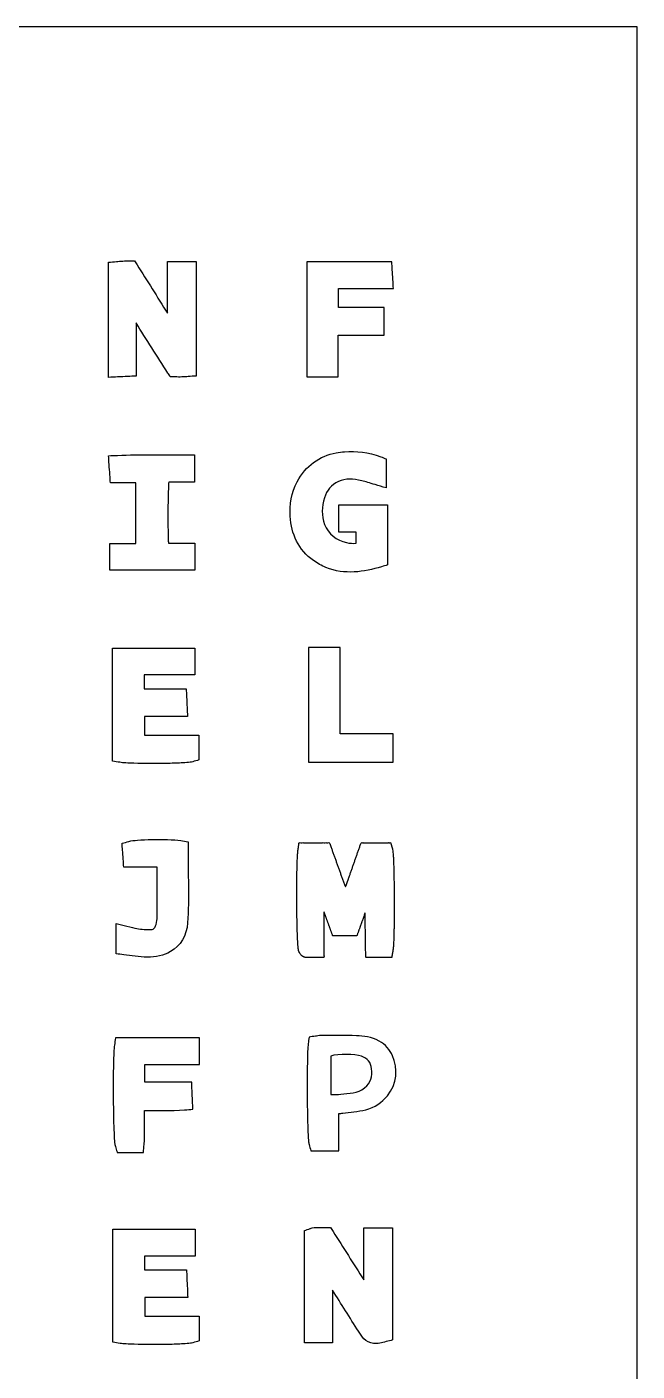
# Model space of a CAD drawing. Header units: centimetres. Extents: x 0 to 21.6, y 0 to 21.6.
# Drawn here: x 16.35 to 21.59, y 10.05 to 21.59 of the extents above; entities that cross this region are included whole.
import ezdxf

# ---------------------------------------------------------------- set-up
doc = ezdxf.new("R2010")
doc.units = ezdxf.units.CM
doc.header["$MEASUREMENT"] = 0

msp = doc.modelspace()

# ---------------------------------------------------------------- linework, layer by layer
msp.add_lwpolyline([(0, 0), (21.59, 0), (21.59, 21.59), (0, 21.59)], close=True)
for points, knots in [([(17.68320328236022, 18.58578906439782), (17.66318493786271, 18.5851396951466), (17.64542789799962, 18.58562662726951), (17.62436819273078, 18.58562662726951), (17.61088090355896, 18.58562662726951), (17.59739361438717, 18.58562662726951), (17.58390632521537, 18.58562662726951), (17.57668457993483, 18.59701756069509), (17.56946283465424, 18.60840849412067), (17.56224108937366, 18.61979942754627), (17.47127197629555, 18.76328594923851), (17.38038337056434, 18.90666164826004), (17.28951965854246, 19.05001068005159), (17.28951965854246, 18.89766625172971), (17.28951965854246, 18.74532182340782), (17.28951965854246, 18.59297739508594), (17.26615297457121, 18.59187686447605), (17.2427862906, 18.59077633386616), (17.21941960662875, 18.58967580325623), (17.18914088046138, 18.58824972735187), (17.16322047870044, 18.58703110311381), (17.13147606919317, 18.58552344692576), (17.10579255705179, 18.58430364455389), (17.08010904491037, 18.58308384218202), (17.05442553276895, 18.58186403981011), (17.05442553276895, 18.91128881821093), (17.05442553276895, 19.24071359661172), (17.05442553276895, 19.5701383750125), (17.07675955110482, 19.5721376590137), (17.09909356944065, 19.57413694301488), (17.12142758777651, 19.57613622701606), (17.13727984387154, 19.57755528029691), (17.15478052533608, 19.57984670108763), (17.1754351771627, 19.58072341032136)], [0, 0, 0, 0, 0.9998598205457842, 0.9998598205457842, 0.9998598205457842, 1.612117975740806, 1.612117975740806, 1.612117975740806, 1.667482673068468, 1.667482673068468, 1.667482673068468, 2.364876884768484, 2.364876884768484, 2.364876884768484, 3.364876884768484, 3.364876884768484, 3.364876884768484, 4.136686277058526, 4.136686277058526, 4.136686277058526, 5.136686277058526, 5.136686277058526, 5.136686277058526, 5.945270840350558, 5.945270840350558, 5.945270840350558, 6.945270840350558, 6.945270840350558, 6.945270840350558, 8.218241042916857, 8.218241042916857, 8.218241042916857, 9.218241042916857, 9.218241042916857, 9.218241042916857, 9.218241042916857]), ([(17.17543517205007, 19.58072352637316), (17.19646871123436, 19.58165096698523), (17.21436823960729, 19.58095491710407), (17.23612844814867, 19.58095491710407), (17.24962293003797, 19.58095491710407), (17.26311741192731, 19.58095491710407), (17.27661189381664, 19.58095491710407), (17.28383235706165, 19.56955465605491), (17.29105282030669, 19.55815439500577), (17.29827328355171, 19.5467541339566), (17.38515201513235, 19.40958284923041), (17.47224413738756, 19.27206288245998), (17.55940321079737, 19.13443351674862), (17.55940321079737, 19.28176541853358), (17.55940321079739, 19.42909732031854), (17.55940321079739, 19.57642922210349), (17.64150139407875, 19.57642922210349), (17.7235995773601, 19.57642922210349), (17.80569776064144, 19.57642922210349), (17.80569776064146, 19.24890286038241), (17.80569776064146, 18.92137649866132), (17.80569776064146, 18.59385013694023), (17.78282711421525, 18.59230800152522), (17.75995646778907, 18.5907658661102), (17.73708582136286, 18.58922373069522), (17.72016083481007, 18.58808250273538), (17.70280150084133, 18.58642285076951), (17.68320328237588, 18.58578906481278)], [0, 0, 0, 0, 0.9977151667771138, 0.9977151667771138, 0.9977151667771138, 1.58231662363904, 1.58231662363904, 1.58231662363904, 1.639259478712804, 1.639259478712804, 1.639259478712804, 2.324404590922068, 2.324404590922068, 2.324404590922068, 3.324404590922068, 3.324404590922068, 3.324404590922068, 4.324404590922068, 4.324404590922068, 4.324404590922068, 5.324404590922068, 5.324404590922068, 5.324404590922068, 6.589225239852083, 6.589225239852083, 6.589225239852083, 7.589225239852083, 7.589225239852083, 7.589225239852083, 7.589225239852083]), ([(19.48454188198132, 19.57381866730493), (19.48594218044387, 19.55078641808124), (19.48734247890639, 19.52775416885756), (19.4887427773689, 19.50472191963388), (19.49035311628665, 19.47823490398636), (19.49179878537918, 19.45469356494179), (19.49382325169759, 19.42171070820059), (19.49542049453086, 19.39568822954923), (19.49701773736417, 19.36966575089781), (19.49861498019743, 19.34364327224645), (19.34154355372894, 19.34364327224645), (19.18447212726045, 19.34364327224645), (19.02740070079196, 19.34364327224645), (19.02740070079196, 19.28989467076666), (19.02740070079196, 19.23614606928687), (19.02740070079196, 19.18239746780707), (19.15786756245151, 19.18239746780706), (19.28833442411105, 19.18239746780706), (19.4188012857706, 19.18239746780706), (19.41880128577057, 19.10319249748448), (19.41880128577057, 19.0239875271619), (19.41880128577057, 18.94478255683932), (19.2870462071684, 18.94478255683932), (19.15529112856622, 18.94478255683932), (19.02353604996404, 18.94478255683932), (19.02353604996402, 18.8256058429928), (19.02353604996402, 18.7064291291463), (19.02353604996402, 18.5872524152998), (18.93436349395066, 18.58725241529981), (18.84519093793731, 18.58725241529981), (18.75601838192395, 18.58725241529981), (18.75601891325254, 18.91610783263485), (18.75601944458112, 19.24496324996989), (18.7560199759097, 19.57381866730493), (18.9988606112669, 19.57381866730493), (19.24170124662411, 19.57381866730493), (19.48454188198132, 19.57381866730493)], [0, 0, 0, 0, 0.868696871953275, 0.868696871953275, 0.868696871953275, 1.868696871953274, 1.868696871953274, 1.868696871953274, 2.657692162518279, 2.657692162518279, 2.657692162518279, 3.657692162518278, 3.657692162518278, 3.657692162518278, 4.657692162518278, 4.657692162518278, 4.657692162518278, 5.657692162518278, 5.657692162518278, 5.657692162518278, 6.657692162518278, 6.657692162518278, 6.657692162518278, 7.657692162518278, 7.657692162518278, 7.657692162518278, 8.65769216251828, 8.65769216251828, 8.65769216251828, 9.657692162518279, 9.657692162518279, 9.657692162518279, 10.65769216251828, 10.65769216251828, 10.65769216251828, 11.65769216251828, 11.65769216251828, 11.65769216251828, 11.65769216251828]), ([(17.79118501415659, 17.91820751142038), (17.76639769726237, 17.91793753771947), (17.74161038036817, 17.91766756401855), (17.71682306347394, 17.91739759031765), (17.52151902168152, 17.91527041555362), (17.32896394493069, 17.92140848148105), (17.12922305496195, 17.91326977368685), (17.10399930143923, 17.91224199835541), (17.07877554791651, 17.91121422302392), (17.05355179439383, 17.91018644769248), (17.05531333071309, 17.88500329749831), (17.05707486703235, 17.8598201473041), (17.05883640335161, 17.83463699710993), (17.06107089755967, 17.80269237999705), (17.06274578725274, 17.77909751175066), (17.06503832170187, 17.7465293419477), (17.0666431508373, 17.72373084144636), (17.06824797997273, 17.70093234094502), (17.06985280910816, 17.67813384044368), (17.1425274324721, 17.67813384044368), (17.21520205583604, 17.67813384044368), (17.28787667919998, 17.67813384044368), (17.28787667919996, 17.50440260777941), (17.28787667919996, 17.33067137511515), (17.28787667919996, 17.15694014245088), (17.21323862045945, 17.15694014245088), (17.13860056171893, 17.15694014245087), (17.06396250297841, 17.15694014245086), (17.06397816177864, 17.13240422601291), (17.06399382057885, 17.10786830957492), (17.06400947937909, 17.08333239313698), (17.06403027656048, 17.05074510052573), (17.06403027599729, 17.02723153802265), (17.06403027599729, 17.0002634899311), (17.06403027599729, 16.97574322230313), (17.06403027599729, 16.95122295467513), (17.06403027599729, 16.92670268704716), (17.30710407365848, 16.92670268704716), (17.55017787131967, 16.92670268704716), (17.79325166898085, 16.92670268704716), (17.79325166898085, 17.00401336173649), (17.79325166898085, 17.08132403642581), (17.79325166898085, 17.15863471111513), (17.71796525127119, 17.15863471111514), (17.64267883356151, 17.15863471111514), (17.56739241585184, 17.15863471111514), (17.56685123619468, 17.16945847569705), (17.56637688221522, 17.18082437663461), (17.56594289139601, 17.19315148794807), (17.56284906581633, 17.28102876695675), (17.56237878541044, 17.40701605811473), (17.56432316364491, 17.51689175499277), (17.56539722159036, 17.57758615238435), (17.56721513083524, 17.63357059313666), (17.56962584360522, 17.67508270355683), (17.56977546917111, 17.67765923324175), (17.56992601192139, 17.68015945709839), (17.57008099249832, 17.68263892092498), (17.64378233305109, 17.68263892092498), (17.71748367360385, 17.68263892092498), (17.7911850141566, 17.68263892092498), (17.79118501415659, 17.76116178442346), (17.79118501415658, 17.83968464792192), (17.79118501415657, 17.91820751142039)], [0, 0, 0, 0, 0.1256117797919233, 0.1256117797919233, 0.1256117797919233, 1.125611779791922, 1.125611779791922, 1.125611779791922, 1.254121523882764, 1.254121523882764, 1.254121523882764, 2.043380508503743, 2.043380508503743, 2.043380508503743, 3.043380508503743, 3.043380508503743, 3.043380508503743, 3.742955528415488, 3.742955528415488, 3.742955528415488, 4.742955528415487, 4.742955528415487, 4.742955528415487, 5.742955528415487, 5.742955528415487, 5.742955528415487, 6.742955528415487, 6.742955528415487, 6.742955528415487, 7.495362895038312, 7.495362895038312, 7.495362895038312, 8.49536289503831, 8.49536289503831, 8.49536289503831, 9.404596946563142, 9.404596946563142, 9.404596946563142, 10.40459694656314, 10.40459694656314, 10.40459694656314, 11.40459694656314, 11.40459694656314, 11.40459694656314, 12.40459694656314, 12.40459694656314, 12.40459694656314, 12.45902485854341, 12.45902485854341, 12.45902485854341, 12.84702953257716, 12.84702953257716, 12.84702953257716, 13.06136000368884, 13.06136000368884, 13.06136000368884, 13.07466284027356, 13.07466284027356, 13.07466284027356, 14.07466284027356, 14.07466284027356, 14.07466284027356, 15.07466284027356, 15.07466284027356, 15.07466284027356, 15.07466284027356]), ([(18.67206298342885, 17.68665682082442), (18.74525948123743, 17.82214746510818), (18.86392437609989, 17.90928578063678), (19.00786560464586, 17.93542595234043), (19.03098495660228, 17.93962449806578), (19.05470748700914, 17.9423749173484), (19.07898338299153, 17.94375342613506), (19.078995446545, 17.94375411116496), (19.07900751010079, 17.94375479619497), (19.07901957366071, 17.94375548122526)], [0, 0, 0, 0, 0.861610968386913, 0.861610968386913, 0.861610968386913, 1, 1, 1, 1.00007781369117, 1.00007781369117, 1.00007781369117, 1.00007781369117]), ([(19.07901957406926, 17.94375547389488), (19.17859622109612, 17.94938089044656), (19.28442903635234, 17.94393655711743), (19.38926873258832, 17.90089338933643), (19.40447624912885, 17.89464976493184), (19.41968376566937, 17.88840614052729), (19.4348912822099, 17.88216251612273), (19.4348912822099, 17.79957906083034), (19.4348912822099, 17.71699560553794), (19.4348912822099, 17.63441215024554), (19.40345765038606, 17.64364945402194), (19.37202401856222, 17.65288675779839), (19.34059038673838, 17.6621240615748), (19.29622942383864, 17.67516027999258), (19.26004800829639, 17.68725623792689), (19.22633843260244, 17.69547608272155), (19.15123560600694, 17.71375384665535), (19.08910751176651, 17.71662619746198), (19.02778669740169, 17.68848224255547), (19.02777867982912, 17.68847856350489), (19.02777066224927, 17.68847488445101), (19.02776264466212, 17.68847120539373), (18.96383024013287, 17.65913432733714), (18.92820283231262, 17.61609224929088), (18.90619157402201, 17.54834443520404)], [0, 0, 0, 0, 0.9999473929698531, 0.9999473929698531, 0.9999473929698531, 1.167425711055789, 1.167425711055789, 1.167425711055789, 2.16742571105579, 2.16742571105579, 2.16742571105579, 2.902614686986247, 2.902614686986247, 2.902614686986247, 3.902614686986247, 3.902614686986247, 3.902614686986247, 4.902406039516669, 4.902406039516669, 4.902406039516669, 4.902504236028136, 4.902504236028136, 4.902504236028136, 5.902430293768627, 5.902430293768627, 5.902430293768627, 5.902430293768627]), ([(18.90619157689861, 17.54834443424696), (18.90618874696844, 17.54833572751798), (18.90618591704, 17.54832702079429), (18.90618308711323, 17.54831831407584), (18.88075409068892, 17.47008197371326), (18.88093270538859, 17.39575271351652), (18.90846476205969, 17.31917400208036)], [-9.45090160153e-05, -9.45090160153e-05, -9.45090160153e-05, -9.45090160153e-05, 0, 0, 0, 1, 1, 1, 1]), ([(18.9084647664582, 17.31917400381832), (18.93683513053474, 17.24036839401563), (19.01427791919907, 17.18348777040031), (19.0947569140095, 17.16462955900827), (19.12385353181551, 17.15781150454979), (19.15268235339885, 17.15607987000676), (19.178029399549, 17.15908537659375), (19.17808188998213, 17.19056860896817), (19.17809990540609, 17.22254372984163), (19.17783344853885, 17.2543265527884), (19.12826292085855, 17.2544164223302), (19.07869239317827, 17.25450629187201), (19.02912186549798, 17.25459616141381), (19.029121865498, 17.33280919759569), (19.029121865498, 17.41102223377757), (19.029121865498, 17.48923526995945), (19.16908259993221, 17.48923526995944), (19.30904333436641, 17.48923526995944), (19.44900406880061, 17.48923526995944), (19.44900406880061, 17.31693272943201), (19.44900406880061, 17.14463018890458), (19.44900406880061, 16.97232764837715), (19.43132429221607, 16.96719156122295), (19.41364451563148, 16.9620554740687), (19.39596473904694, 16.95691938691446), (19.24558090012203, 16.91323192855696), (19.08127307974359, 16.88473216110281), (18.91976082914682, 16.95087215968001), (18.88329498428639, 16.96580508841003), (18.84735539169771, 16.98546556335942), (18.81243523277628, 17.01022988287264)], [0, 0, 0, 0, 0.6254331587843369, 0.6254331587843369, 0.6254331587843369, 0.8515541438592132, 0.8515541438592132, 0.8515541438592132, 1.475267688453055, 1.475267688453055, 1.475267688453055, 2.475267688453055, 2.475267688453055, 2.475267688453055, 3.475267688453055, 3.475267688453055, 3.475267688453055, 4.475267688453054, 4.475267688453054, 4.475267688453054, 5.475267688453054, 5.475267688453054, 5.475267688453054, 5.574921501751056, 5.574921501751056, 5.574921501751056, 6.390730191211289, 6.390730191211289, 6.390730191211289, 6.574921501751056, 6.574921501751056, 6.574921501751056, 6.574921501751056]), ([(18.76921814259773, 15.27987616276266), (18.76921814259773, 15.6080572808533), (18.76921814259773, 15.93623839894394), (18.76921814259773, 16.26441951703458), (18.79372544734856, 16.2644324730606), (18.81823275209939, 16.26444542908662), (18.84274005685018, 16.26445838511264), (18.8821317729696, 16.26447920992812), (18.92010727869321, 16.26447920699084), (18.96809251893429, 16.26447920699084), (18.99261278656226, 16.26447920699084), (19.01713305419026, 16.26447920699084), (19.04165332181823, 16.26447920699084), (19.04165332181823, 16.01742576896703), (19.04165332181823, 15.77037233094322), (19.04165332181823, 15.52331889291941), (19.19301292647094, 15.52331889291941), (19.34437253112367, 15.52331889291941), (19.49573213577639, 15.52331889291941), (19.49573213577641, 15.44217131620049), (19.49573213577641, 15.36102373948158), (19.49573213577641, 15.27987616276266), (19.25356080471686, 15.27987616276266), (19.01138947365731, 15.27987616276266), (18.76921814259776, 15.27987616276266)], [0, 0, 0, 0, 1, 1, 1, 1.622538718241361, 1.622538718241361, 1.622538718241361, 2.622538718241361, 2.622538718241361, 2.622538718241361, 3.133534755872851, 3.133534755872851, 3.133534755872851, 4.13353475587285, 4.13353475587285, 4.13353475587285, 5.133534755872851, 5.133534755872851, 5.133534755872851, 6.133534755872851, 6.133534755872851, 6.133534755872851, 7.133534755872851, 7.133534755872851, 7.133534755872851, 7.133534755872851]), ([(17.82908777040995, 15.51330997464136), (17.67332661772438, 15.51330997464136), (17.51756546503882, 15.51330997464136), (17.36180431235325, 15.51330997464136), (17.36180431235323, 15.56634885987299), (17.36180431235323, 15.61938774510462), (17.36180431235323, 15.67242663033624), (17.48483750181127, 15.67242663033624), (17.6078706912693, 15.67242663033624), (17.73090388072732, 15.67242663033624), (17.72975056540808, 15.6980494688727), (17.72859725008886, 15.72367230740917), (17.72744393476967, 15.7492951459456), (17.72597710817703, 15.78188316443244), (17.72484142789966, 15.8071391364835), (17.72339544078791, 15.83960892205466), (17.7223520528801, 15.86303830213565), (17.72130866497233, 15.88646768221668), (17.72026527706454, 15.90989706229767), (17.60023424420477, 15.90989706229767), (17.48020321134502, 15.90989706229767), (17.36017217848526, 15.90989706229767), (17.36017217848526, 15.94940714701344), (17.36017217848526, 15.98891723172921), (17.36017217848526, 16.02842731644498), (17.50460887838027, 16.02842731644498), (17.64904557827528, 16.02842731644498), (17.79348227817029, 16.02842731644498), (17.79348227817029, 16.10535917799287), (17.79348227817029, 16.18229103954077), (17.79348227817029, 16.25922290108867), (17.55858491621152, 16.25922290108867), (17.32368755425276, 16.25922290108867), (17.08879019229399, 16.25922290108867), (17.08879019229397, 15.93587922353291), (17.08879019229397, 15.61253554597715), (17.08879019229397, 15.28919186842139), (17.1092955815685, 15.28578844211793), (17.12980097084304, 15.28238501581447), (17.15030636011757, 15.27898158951101), (17.18070317578103, 15.27393641233414), (17.22016395300733, 15.27213454056815), (17.27190630766593, 15.27051719652151), (17.35688460255926, 15.26786097532229), (17.46768721663643, 15.26770009199397), (17.5634410295734, 15.26964922362957), (17.61131793604188, 15.27062378944735), (17.65530844812579, 15.2721204310191), (17.69082362472035, 15.27417588324504), (17.71622372440203, 15.27564592215333), (17.73672488911496, 15.27724133363332), (17.75410189152333, 15.27978629862421), (17.76102193191999, 15.28079977955325), (17.76720913603535, 15.2817660288302), (17.77575689396625, 15.28420821629127), (17.79355742230954, 15.28929402095158), (17.81135795065282, 15.29437982561189), (17.82915847899614, 15.2994656302722), (17.82914204722646, 15.31797843525525), (17.82912561545678, 15.33649124023829), (17.8291091836871, 15.35500404522134), (17.82908778019974, 15.37911822129331), (17.82908777040994, 15.4033364417469), (17.82908777040994, 15.43974917175739), (17.82908777040994, 15.46426943938539), (17.82908777040994, 15.48878970701336), (17.82908777040994, 15.51330997464136)], [0, 0, 0, 0, 1, 1, 1, 2, 2, 2, 3, 3, 3, 3.786224993331038, 3.786224993331038, 3.786224993331038, 4.786224993331038, 4.786224993331038, 4.786224993331038, 5.507433566848463, 5.507433566848463, 5.507433566848463, 6.507433566848463, 6.507433566848463, 6.507433566848463, 7.507433566848463, 7.507433566848463, 7.507433566848463, 8.507433566848462, 8.507433566848462, 8.507433566848462, 9.507433566848462, 9.507433566848462, 9.507433566848462, 10.50743356684846, 10.50743356684846, 10.50743356684846, 11.50743356684846, 11.50743356684846, 11.50743356684846, 11.73776465407639, 11.73776465407639, 11.73776465407639, 11.97115482554552, 11.97115482554552, 11.97115482554552, 12.35445973981096, 12.35445973981096, 12.35445973981096, 12.54611219694367, 12.54611219694367, 12.54611219694367, 12.68318012063665, 12.68318012063665, 12.68318012063665, 12.73776465407639, 12.73776465407639, 12.73776465407639, 13.07397443315517, 13.07397443315517, 13.07397443315517, 13.84030106220422, 13.84030106220422, 13.84030106220422, 14.84030106220422, 14.84030106220422, 14.84030106220422, 15.51369928367546, 15.51369928367546, 15.51369928367546, 15.51369928367546]), ([(17.47109289289127, 13.94950145116625), (17.4721489822181, 14.09226832815368), (17.47175475463434, 14.23531674126696), (17.47144483021243, 14.37861336323978), (17.37575213171259, 14.37861336323978), (17.28005943321276, 14.37861336323978), (17.18436673471293, 14.37861336323978), (17.18273880491375, 14.40138516767031), (17.18111087511456, 14.42415697210088), (17.17948294531536, 14.44692877653141), (17.17729265703846, 14.47756696271897), (17.17560000902064, 14.50116947297534), (17.17394801878666, 14.52406516294774), (17.17251320960824, 14.54395084110954), (17.17107840042977, 14.56383651927138), (17.16964359125135, 14.58372219743318), (17.18881838347783, 14.58918353576781), (17.2079931757043, 14.59464487410245), (17.22716796793078, 14.60010621243708), (17.25166285963472, 14.60708281429461), (17.2735848347405, 14.60876385913593), (17.30337484075306, 14.61107801680823), (17.37457810345268, 14.61660925357936), (17.47582159518847, 14.61805737002508), (17.55924321956867, 14.6154548943707), (17.60477809402221, 14.61403435859146), (17.6434087731663, 14.6118034548267), (17.67416744175377, 14.60670237469872), (17.69467601216733, 14.60330119168938), (17.71518458258089, 14.59990000868), (17.73569315299446, 14.59649882567066), (17.73569315299446, 14.57571013869261), (17.73569315299446, 14.55492145171457), (17.73569315299446, 14.53413276473652), (17.73569315299446, 14.32699227313387), (17.74608900185075, 14.11504605138271), (17.73208590204143, 13.90066054720654), (17.73208580551982, 13.9006590685691), (17.73208570888112, 13.90065758990326), (17.73208561224014, 13.90065611120156), (17.72505188394372, 13.79303321723242), (17.66958990920828, 13.70256674931753), (17.58615259526476, 13.65411693284166), (17.52784709631952, 13.62026048912458), (17.45867983345627, 13.60549184076001), (17.38501087892756, 13.60673423621177)], [0, 0, 0, 0, 0.9326838686355182, 0.9326838686355182, 0.9326838686355182, 1.932683868635517, 1.932683868635517, 1.932683868635517, 2.675727564815731, 2.675727564815731, 2.675727564815731, 3.675727564815731, 3.675727564815731, 3.675727564815731, 4.543428277247172, 4.543428277247172, 4.543428277247172, 4.884432188516918, 4.884432188516918, 4.884432188516918, 5.097432664791673, 5.097432664791673, 5.097432664791673, 5.6065406139788, 5.6065406139788, 5.6065406139788, 5.884432188516918, 5.884432188516918, 5.884432188516918, 6.130081157289469, 6.130081157289469, 6.130081157289469, 6.229299089789932, 6.229299089789932, 6.229299089789932, 7.229296435517173, 7.229296435517173, 7.229296435517173, 7.229306385875728, 7.229306385875728, 7.229306385875728, 7.817959258236862, 7.817959258236862, 7.817959258236862, 8.22930638587573, 8.22930638587573, 8.22930638587573, 8.22930638587573]), ([(17.38501087888903, 13.60673423438365), (17.31302027403228, 13.60793312639438), (17.24774354960824, 13.62084423817931), (17.18461170616941, 13.62795466278735), (17.16283576049358, 13.63040724791021), (17.14105981481776, 13.63285983303308), (17.11928386914194, 13.63531241815591), (17.11928386914194, 13.7216983405643), (17.11928386914194, 13.80808426297269), (17.11928386914194, 13.89447018538108), (17.14951866255239, 13.88722434998057), (17.17975345596283, 13.8799785145801), (17.20998824937328, 13.87273267917959), (17.24616025829217, 13.86406397689433), (17.27391949508945, 13.85531023537129), (17.29511832678612, 13.85255386605428)], [0, 0, 0, 0, 0.9999190771071571, 0.9999190771071571, 0.9999190771071571, 1.325954625156167, 1.325954625156167, 1.325954625156167, 2.325954625156168, 2.325954625156168, 2.325954625156168, 3.258459265902676, 3.258459265902676, 3.258459265902676, 4.258055305181178, 4.258055305181178, 4.258055305181178, 4.258055305181178]), ([(17.29511832802903, 13.85255387781771), (17.29513552818309, 13.85255163853928), (17.29515272833736, 13.85254939926086), (17.29516992849183, 13.85254715998237), (17.33915590183595, 13.84682065075619), (17.3794519735419, 13.84189719019392), (17.41386513023098, 13.84381194813516), (17.41387254516409, 13.84381236070417), (17.41387996009362, 13.843812773273), (17.41388737500906, 13.84381318584103)], [-0.0003926051993605, -0.0003926051993605, -0.0003926051993605, -0.0003926051993605, 0, 0, 0, 1, 1, 1, 1.000169172866334, 1.000169172866334, 1.000169172866334, 1.000169172866334]), ([(17.41388737540437, 13.84381318452487), (17.43797180248565, 13.84515168709914), (17.44168571015907, 13.8488648793318), (17.44832464481025, 13.85730553159893), (17.45227391996531, 13.86232658694028), (17.45718127410215, 13.87138981738666), (17.46107875826667, 13.88679917118613)], [0.0001172190652747, 0.0001172190652747, 0.0001172190652747, 0.0001172190652747, 0.6270176583388745, 0.6270176583388745, 0.6270176583388745, 0.999939288031014, 0.999939288031014, 0.999939288031014, 0.999939288031014]), ([(17.46107875754162, 13.8867991714103), (17.46107991655934, 13.88680375310042), (17.4610810755757, 13.88680833478527), (17.46108223459078, 13.88681291646488), (17.46706614498377, 13.91046779474157), (17.47095992599964, 13.93228538182886), (17.47109289679421, 13.94950145113737)], [-0.0001752621839286, -0.0001752621839286, -0.0001752621839286, -0.0001752621839286, 0, 0, 0, 1, 1, 1, 1]), ([(18.88064557645177, 12.93429312230848), (18.85528479807106, 12.93417963612225), (18.83797183183318, 12.92959577196843), (18.83077471024443, 12.9286669054196), (18.81188047861605, 12.92622840003814), (18.7929862469877, 12.92378989465669), (18.77409201535932, 12.92135138927523), (18.77178500655484, 12.90244065138116), (18.76947799775036, 12.88352991348713), (18.76717098894592, 12.86461917559306), (18.76292449092002, 12.82981028757331), (18.76115156735158, 12.77577525763883), (18.75977354205969, 12.70460156619425), (18.75744513275428, 12.58434144728567), (18.75769216197091, 12.4226554927608), (18.75993103459494, 12.28529219368109), (18.76105047090696, 12.2166105441412), (18.76266383369523, 12.15411926949147), (18.76474712545604, 12.10558613022641), (18.76589447671753, 12.07885700874327), (18.7671609096032, 12.05648435888516), (18.76869437329606, 12.03871763173526), (18.76979742679128, 12.02593764185186), (18.77044768271751, 12.01700585205077), (18.77338541777601, 12.00407969278191), (18.77377919479109, 12.00234705715877), (18.77423899463031, 12.00048313852926), (18.77485921556778, 11.99832289831064), (18.77978637131722, 11.98116152988438), (18.78471352706667, 11.96400016145811), (18.78964068281612, 11.94683879303184), (18.78981074060946, 11.94624647880554), (18.78998079840284, 11.94565416457927), (18.79015085619619, 11.945061850353), (18.87050245493254, 11.945061850353), (18.9508540536689, 11.945061850353), (19.03120565240526, 11.945061850353), (19.03120100816796, 11.96958676133887), (19.03119636393067, 11.9941116723248), (19.03119171969337, 12.01863658331067), (19.03117603918244, 12.10144095129368), (19.03117254308696, 12.18085412049603), (19.03117176368213, 12.26569022083631), (19.04123294844385, 12.26589599480813), (19.0519232627377, 12.26646987777309), (19.06301192672939, 12.26778448198515)], [0, 0, 0, 0, 0.9998209659412058, 0.9998209659412058, 0.9998209659412058, 2.47450686043738, 2.47450686043738, 2.47450686043738, 2.63629891304931, 2.63629891304931, 2.63629891304931, 2.864643724297771, 2.864643724297771, 2.864643724297771, 3.25047131867354, 3.25047131867354, 3.25047131867354, 3.443385115861425, 3.443385115861425, 3.443385115861425, 3.549630382474976, 3.549630382474976, 3.549630382474976, 3.626054893361107, 3.626054893361107, 3.626054893361107, 3.63629891304931, 3.63629891304931, 3.63629891304931, 3.973056044153948, 3.973056044153948, 3.973056044153948, 3.984679012357853, 3.984679012357853, 3.984679012357853, 4.984679012357853, 4.984679012357853, 4.984679012357853, 5.214808843592377, 5.214808843592377, 5.214808843592377, 5.991868885150678, 5.991868885150678, 5.991868885150678, 6.273925989804982, 6.273925989804982, 6.273925989804982, 6.273925989804982]), ([(19.18192914707155, 12.9328494750202), (19.18192368380561, 12.93284978876237), (19.18191822053971, 12.93285010250458), (19.18191275727377, 12.9328504162468), (19.07857652872303, 12.93878476700369), (18.9778702657613, 12.93474001056346), (18.88064557640529, 12.93429312161137)], [-5.54117465876e-05, -5.54117465876e-05, -5.54117465876e-05, -5.54117465876e-05, 0, 0, 0, 1, 1, 1, 1]), ([(17.36630601355543, 12.53356930448602), (17.49993831576182, 12.53356930448602), (17.63357061796822, 12.53356930448602), (17.76720292017461, 12.53356930448602), (17.76825578074211, 12.51015029489694), (17.76930864130964, 12.48673128530785), (17.7703615018771, 12.46331227571876), (17.77185011298969, 12.43020077074237), (17.77292486079127, 12.40620563897335), (17.77441178363505, 12.37308282463214), (17.77547121578202, 12.3494828278624), (17.77653064792896, 12.32588283109266), (17.77759008007593, 12.30228283432293), (17.75404588659579, 12.30034551726714), (17.73050169311561, 12.29840820021135), (17.70695749963546, 12.29647088315556), (17.58706319155126, 12.28660546609899), (17.47412599469597, 12.29383070101623), (17.36240335166171, 12.29135226514326), (17.35965659680418, 12.20089395943697), (17.36681645495984, 12.10363073809081), (17.35866915543953, 11.99800047090618), (17.35692333992759, 11.9753658594594), (17.3551775244156, 11.95273124801265), (17.35343170890365, 11.93009663656591), (17.27855885212858, 11.93009663656591), (17.20368599535352, 11.93009663656591), (17.12881313857846, 11.93009663656591), (17.12801464262058, 11.93257419859351), (17.1272161466627, 11.93505176062111), (17.12641765070477, 11.93752932264872), (17.12173765073913, 11.95205036071983), (17.11705765077344, 11.96657139879098), (17.11237765080776, 11.9810924368621), (17.1072755727244, 11.99692309298047), (17.1073565768414, 12.00339003384323), (17.10616702326543, 12.01408711853662), (17.10149831127873, 12.05607060590591), (17.09883752011912, 12.12871617305056), (17.09679975856388, 12.2198453651017), (17.0942469158926, 12.33400910986122), (17.09331961523242, 12.47324163818278), (17.09440167810557, 12.59316163789044), (17.09518917288067, 12.68043602419601), (17.09697720449982, 12.75692154104723), (17.10021722393308, 12.80818096520081), (17.10127155891381, 12.82486129847987), (17.1024210937685, 12.83872416222805), (17.10411321529855, 12.85112548881887), (17.10700660711205, 12.8723307605431), (17.10989999892558, 12.89353603226736), (17.11279339073911, 12.91474130399162), (17.35345816555215, 12.91474130399162), (17.59412294036519, 12.91474130399162), (17.83478771517823, 12.91474130399162), (17.83478771517823, 12.83857110930003), (17.83478771517823, 12.76240091460844), (17.83478771517823, 12.68623071991684), (17.81026434090277, 12.68623382695796), (17.78574096662733, 12.68623693399905), (17.76121759235187, 12.68624004104016), (17.63052511102108, 12.68625659940225), (17.5010303609411, 12.68625913306685), (17.36630601355543, 12.68625952071376), (17.36630601355543, 12.63536278197118), (17.36630601355543, 12.5844660432286), (17.36630601355543, 12.53356930448602)], [0, 0, 0, 0, 1, 1, 1, 1.70740374184585, 1.70740374184585, 1.70740374184585, 2.70740374184585, 2.70740374184585, 2.70740374184585, 3.4198265932591, 3.4198265932591, 3.4198265932591, 3.594406896625306, 3.594406896625306, 3.594406896625306, 4.431950863100174, 4.431950863100174, 4.431950863100174, 5.238621625784233, 5.238621625784233, 5.238621625784233, 5.423888643698631, 5.423888643698631, 5.423888643698631, 6.423888643698632, 6.423888643698632, 6.423888643698632, 6.474136223155131, 6.474136223155131, 6.474136223155131, 6.768638240114067, 6.768638240114067, 6.768638240114067, 6.837205065169579, 6.837205065169579, 6.837205065169579, 7.106313379834683, 7.106313379834683, 7.106313379834683, 7.443443691830111, 7.443443691830111, 7.443443691830111, 7.688797604072813, 7.688797604072813, 7.688797604072813, 7.768638240114067, 7.768638240114067, 7.768638240114067, 7.952862421709808, 7.952862421709808, 7.952862421709808, 8.952862421709808, 8.952862421709808, 8.952862421709808, 9.952862421709806, 9.952862421709806, 9.952862421709806, 10.11178799973506, 10.11178799973506, 10.11178799973506, 10.95878422497922, 10.95878422497922, 10.95878422497922, 11.95878422497923, 11.95878422497923, 11.95878422497923, 11.95878422497923]), ([(19.44711381280126, 12.41830935507968), (19.52844663417509, 12.51684080423844), (19.54004840301887, 12.65211828485404), (19.49073479577075, 12.76099383176855), (19.4676299627698, 12.81200513411944), (19.42928641687982, 12.85803492394018), (19.37628725689205, 12.88706187207801)], [0, 0, 0, 0, 0.6809537333103683, 0.6809537333103683, 0.6809537333103683, 1, 1, 1, 1]), ([(19.04709052146496, 12.43027418513731), (19.02105331942794, 12.42647196910569), (18.99398184399704, 12.42965425175545), (18.96031750633449, 12.42965425175545), (18.96031750633449, 12.5479423339836), (18.96031750633449, 12.65352146655691), (18.96031624502547, 12.75833561521143), (19.02499995534202, 12.77792626686278), (19.16852052445438, 12.77608727831609), (19.22363342195026, 12.75740539981145), (19.27595882651868, 12.73965373670681), (19.30544823133509, 12.70406842541141), (19.31146089141893, 12.64965681572895), (19.3185708903475, 12.58497436672142), (19.30577869429754, 12.52758669841345), (19.25111860673874, 12.48460317907913), (19.19063253283061, 12.4370524597944), (19.11700235765678, 12.44050340126482), (19.04709052146496, 12.43027418513731), (19.02107350037222, 12.42645115750691), (18.99398184399704, 12.42965425175545), (18.96031750633449, 12.42965425175545), (18.96031750633449, 12.54796314558238), (18.96031750633449, 12.65354164750118), (18.96031624502547, 12.75833561521143), (19.02499869403299, 12.77792626686278), (19.16851926314535, 12.77608664766158), (19.22363342195026, 12.75740539981145), (19.27595756520966, 12.73965436736132), (19.30544697002608, 12.70406842541141), (19.31146089141893, 12.64965681572895), (19.31856962903849, 12.58497436672142), (19.30577869429754, 12.52758669841345), (19.25111860673874, 12.48460317907913), (19.1906312715216, 12.4370524597944), (19.11700109634777, 12.44052421286359), (19.04709052146496, 12.43027418513731)], [0, 0, 0, 0, 1, 1, 1, 2, 2, 2, 3, 3, 3, 4, 4, 4, 5, 5, 5, 6, 6, 6, 7, 7, 7, 8, 8, 8, 9, 9, 9, 10, 10, 10, 11, 11, 11, 12, 12, 12, 12]), ([(19.0630119266884, 12.26778448387724), (19.12561749213416, 12.27519436647403), (19.19240337932263, 12.28181986665442), (19.26059982167978, 12.29798165090297), (19.33684286452279, 12.31604763398598), (19.4000534573994, 12.36127678099591), (19.44711381393359, 12.41830935417047)], [0, 0, 0, 0, 0.9999868581348799, 0.9999868581348799, 0.9999868581348799, 1.999914383647345, 1.999914383647345, 1.999914383647345, 1.999914383647345]), ([(17.83152225623644, 10.52721566060697), (17.67576110355089, 10.52721566060697), (17.51999995086533, 10.52721566060697), (17.36423879817978, 10.52721566060697), (17.36423879817978, 10.5802545458386), (17.36423879817978, 10.63329343107022), (17.36423879817978, 10.68633231630185), (17.48727198763781, 10.68633231630185), (17.61030517709584, 10.68633231630185), (17.73333836655386, 10.68633231630185), (17.73218505123463, 10.71195515483831), (17.7310317359154, 10.73757799337474), (17.72987842059617, 10.76320083191124), (17.72841159400358, 10.79578885039804), (17.7272759137262, 10.82104482244911), (17.72582992661445, 10.85351460802027), (17.72478653870665, 10.87694398810126), (17.72374315079888, 10.90037336818225), (17.72269976289108, 10.92380274826327), (17.60266873003132, 10.92380274826327), (17.48263769717156, 10.92380274826327), (17.36260666431181, 10.92380274826327), (17.36260666431181, 10.96331283297905), (17.36260666431181, 11.00282291769482), (17.36260666431181, 11.04233300241059), (17.50704336420681, 11.04233300241058), (17.65148006410182, 11.04233300241058), (17.79591676399683, 11.04233300241058), (17.79591676399683, 11.11926486395848), (17.79591676399683, 11.19619672550638), (17.79591676399683, 11.27312858705428), (17.56101940203807, 11.27312858705428), (17.3261220400793, 11.27312858705428), (17.09122467812053, 11.27312858705428), (17.09122467812051, 10.94978490949852), (17.09122467812051, 10.62644123194276), (17.09122467812051, 10.30309755438699), (17.11173006739505, 10.29969412808353), (17.13223545666958, 10.29629070178008), (17.15274084594412, 10.29288727547658), (17.18313766160757, 10.28784209829975), (17.22259843883387, 10.28604022653375), (17.27434079349247, 10.28442288248708), (17.3593190883858, 10.2817666612879), (17.47012170246297, 10.28160577795958), (17.56587551539995, 10.28355490959518), (17.61375242186843, 10.284529475413), (17.65774293395233, 10.28602611698471), (17.69325811054689, 10.28808156921064), (17.71865821022858, 10.28955160811894), (17.73915937494151, 10.29114701959892), (17.75653637734987, 10.29369198458979), (17.76345641774653, 10.29470546551885), (17.76964362186189, 10.29567171479581), (17.77819137979278, 10.29811390225688), (17.79599190813607, 10.30319970691719), (17.81379243647936, 10.30828551157749), (17.83159296482268, 10.3133713162378), (17.831576533053, 10.33188412122085), (17.83156010128332, 10.3503969262039), (17.83154366951364, 10.36890973118691), (17.83152226602628, 10.39302390725892), (17.83152225623648, 10.41724212771251), (17.83152225623648, 10.453654857723), (17.83152225623648, 10.478175125351), (17.83152225623648, 10.50269539297897), (17.83152225623648, 10.52721566060697)], [0, 0, 0, 0, 1, 1, 1, 2, 2, 2, 3, 3, 3, 3.786224993331038, 3.786224993331038, 3.786224993331038, 4.786224993331038, 4.786224993331038, 4.786224993331038, 5.507433566848463, 5.507433566848463, 5.507433566848463, 6.507433566848463, 6.507433566848463, 6.507433566848463, 7.507433566848463, 7.507433566848463, 7.507433566848463, 8.507433566848462, 8.507433566848462, 8.507433566848462, 9.507433566848462, 9.507433566848462, 9.507433566848462, 10.50743356684846, 10.50743356684846, 10.50743356684846, 11.50743356684846, 11.50743356684846, 11.50743356684846, 11.73776465407639, 11.73776465407639, 11.73776465407639, 11.97115482554552, 11.97115482554552, 11.97115482554552, 12.35445973981096, 12.35445973981096, 12.35445973981096, 12.54611219694367, 12.54611219694367, 12.54611219694367, 12.68318012063665, 12.68318012063665, 12.68318012063665, 12.73776465407639, 12.73776465407639, 12.73776465407639, 13.07397443315517, 13.07397443315517, 13.07397443315517, 13.84030106220422, 13.84030106220422, 13.84030106220422, 14.84030106220422, 14.84030106220422, 14.84030106220422, 15.51369928367546, 15.51369928367546, 15.51369928367546, 15.51369928367546]), ([(18.82861196835993, 11.28776742809333), (18.82864016217293, 11.28776817972737), (18.82866835598585, 11.28776893136142), (18.82869654979874, 11.2877696829955), (18.85792224594151, 11.28854882657756), (18.88563214145601, 11.28808528046065), (18.91794710217372, 11.28808528046065), (18.9314324535846, 11.28808528046065), (18.94491780499548, 11.28808528046065), (18.95840315640636, 11.28808528046065), (18.96562524610616, 11.27669685989224), (18.97284733580596, 11.2653084393238), (18.98006942550575, 11.25392001875539), (19.06798933715207, 11.11528023833344), (19.15627514999006, 10.97604690348037), (19.24467280629285, 10.83663144636544), (19.24467280629285, 10.98541455186663), (19.24467280629285, 11.13419765736783), (19.24467280629285, 11.28298076286903), (19.32698457123442, 11.28298076286903), (19.40929633617598, 11.28298076286903), (19.49160810111755, 11.28298076286903), (19.49160810111753, 10.96263985583966), (19.49160810111753, 10.6422989488103), (19.49160810111753, 10.32195804178092), (19.47325728861627, 10.31718738716154), (19.45490647611497, 10.31241673254213), (19.43655566361371, 10.30764607792275), (19.39638401278839, 10.29720266722556), (19.36734452284619, 10.28777386723761), (19.32779232267666, 10.29159911122088), (19.29748413677455, 10.29453033136209), (19.26476866461167, 10.3123240011013), (19.24536122237005, 10.33226908771792), (19.22620205863131, 10.35195901777232), (19.21396523556135, 10.37195406631016), (19.19846889470985, 10.39648633914516), (19.19846808600948, 10.39648761928656), (19.19846727739117, 10.39648889949687), (19.19846646876491, 10.39649017971978), (19.12432309165603, 10.51387450427485), (19.05010875804145, 10.631215280061), (18.97584370837608, 10.74853883635217), (18.97584370837608, 10.59798922578657), (18.97584370837608, 10.44743961522097), (18.97584370837608, 10.29689000465537), (18.8952473236976, 10.29689000465537), (18.81465093901911, 10.29689000465537), (18.73405455434062, 10.29689000465537), (18.7340545543406, 10.61819596099638), (18.7340545543406, 10.9395019173374), (18.7340545543406, 11.26080787367841), (18.75109572443338, 11.26626580694547), (18.76813689452616, 11.27172374021257), (18.78517806461894, 11.27718167347964), (18.78673584098828, 11.27768059693517), (18.79241156725079, 11.2830809411819), (18.81741540081623, 11.28678198668238), (18.82083604329784, 11.28728830718052), (18.82459533917993, 11.28765610203947), (18.82861196935402, 11.28776738155758)], [0, 0, 0, 0, 0.0010390860737103, 0.0010390860737103, 0.0010390860737103, 1.001039086073709, 1.001039086073709, 1.001039086073709, 1.410175484782896, 1.410175484782896, 1.410175484782896, 1.46704744151443, 1.46704744151443, 1.46704744151443, 2.159381223095853, 2.159381223095853, 2.159381223095853, 3.159381223095852, 3.159381223095852, 3.159381223095852, 4.159381223095852, 4.159381223095852, 4.159381223095852, 5.159381223095853, 5.159381223095853, 5.159381223095853, 5.344806479494379, 5.344806479494379, 5.344806479494379, 5.741194106008366, 5.741194106008366, 5.741194106008366, 6.044939278772253, 6.044939278772253, 6.044939278772253, 6.344798653717106, 6.344798653717106, 6.344798653717106, 6.344806121155637, 6.344806121155637, 6.344806121155637, 7.029651318489284, 7.029651318489284, 7.029651318489284, 8.029651318489284, 8.029651318489284, 8.029651318489284, 9.029651318489284, 9.029651318489284, 9.029651318489284, 10.02965131848928, 10.02965131848928, 10.02965131848928, 11.82628720532636, 11.82628720532636, 11.82628720532636, 12.70560309695338, 12.70560309695338, 12.70560309695338, 12.82589766241528, 12.82589766241528, 12.82589766241528, 12.82589766241528])]:
    msp.add_open_spline(points, degree=3, knots=knots)
for points in [[(18.61261300752567, 17.38982993713059), (18.60794821533025, 17.48818778902536), (18.62010892756427, 17.59050666557589), (18.6720629831483, 17.68665682097237)], [(18.81243521451949, 17.0102298958198), (18.68474745626235, 17.10078224666893), (18.61976105586514, 17.23875278864035), (18.61261300698692, 17.38982993711132)], [(19.37628716821489, 12.88706192064523), (19.31123024552977, 12.92269263178532), (19.24103813952759, 12.92944781174785), (19.18192914698904, 12.93284947357889)]]:
    msp.add_open_spline(points, degree=3)
msp.add_rational_spline([(18.90248118015654, 13.99718643728655), (18.92158829976316, 13.94452254550184), (18.94070933862189, 13.89181669570646), (18.95984978609384, 13.8390491114258), (18.96571118351486, 13.82289004393958), (18.97157258093587, 13.80673097645337), (18.97743397835685, 13.79057190896715), (19.04661846689023, 13.79057190896715), (19.11580295542362, 13.79057190896715), (19.18498744395701, 13.79057190896715), (19.1907968267434, 13.80685077951683), (19.19660620952979, 13.82312965006644), (19.20241559231621, 13.83940852061608), (19.22043441315787, 13.88990029620118), (19.23841753187596, 13.94029900997011), (19.25637586745418, 13.99063125688769), (19.25736495297985, 13.88609966607931), (19.25745893369627, 13.78107761857594), (19.25977599232201, 13.67541613825665), (19.26030191055351, 13.65143344819872), (19.26082782878501, 13.62745075814083), (19.26135374701651, 13.60346806808291), (19.33534322983939, 13.60346806808291), (19.40933271266225, 13.60346806808291), (19.48332219548512, 13.60346806808291), (19.48691259602518, 13.62370485729183), (19.49050299656526, 13.64394164650072), (19.49409339710534, 13.66417843570964), (19.49776276060094, 13.6848602885453), (19.49875705608947, 13.70602066822982), (19.50017515020573, 13.73729899250643), (19.50477815609468, 13.83882561841369), (19.50596901399437, 14.02076339443327), (19.50452308803924, 14.18517275726547), (19.50380012506169, 14.26737743868155), (19.50240245651882, 14.34487423002567), (19.50035452321527, 14.40538622797016), (19.49929838164409, 14.43659292619298), (19.49808225383834, 14.4632044741334), (19.49661854332295, 14.48428531760385), (19.49554277586511, 14.49977887671377), (19.49460530256452, 14.51142883203023), (19.49247048256187, 14.52376733695652), (19.49187760384508, 14.52719396634876), (19.49121806385928, 14.53070255380112), (19.48987676277356, 14.53553342498819), (19.48489004187721, 14.55349375213017), (19.47990332098089, 14.57145407927215), (19.47491660008454, 14.58941440641412), (19.39055862821049, 14.58941440641412), (19.30620065633642, 14.58941440641412), (19.22184268446236, 14.58941440641412), (19.21608366540083, 14.57302140448099), (19.21032464633935, 14.55662840254786), (19.20456562727787, 14.54023540061472), (19.1648823758313, 14.42727734113757), (19.12587028671289, 14.31622898118812), (19.08708789224702, 14.20585089495456), (19.04104300737028, 14.3337055038835), (18.99499812249355, 14.46156011281244), (18.94895323761681, 14.58941472174138), (18.86192542292914, 14.58941472174139), (18.77489760824144, 14.58941472174139), (18.68786979355373, 14.58941472174139), (18.6851852878402, 14.56793535615361), (18.68250078212669, 14.54645599056576), (18.67981627641314, 14.52497662497795), (18.67466614318798, 14.48376919009993), (18.67240975862804, 14.41780152188794), (18.67084637147463, 14.33406106867179), (18.66848395862853, 14.20752202043629), (18.66889363119808, 14.04641974404757), (18.67146183459005, 13.91434001140217), (18.67274593628605, 13.84830014507946), (18.67455814259126, 13.78966494700189), (18.67690911094797, 13.74557722005095), (18.67808459512632, 13.72353335657549), (18.67935506150748, 13.70528958955624), (18.68097822970489, 13.69031308531203), (18.6817898138036, 13.68282483318994), (18.68260799596292, 13.67631835356404), (18.68406782238719, 13.66895123720337), (18.68503073583571, 13.6640918270003), (18.68568827588878, 13.65942291122903), (18.68971093839711, 13.64967991949832), (18.69178683961152, 13.64465203353374), (18.69400060821111, 13.63794801620389), (18.70407364225239, 13.62687287853311), (18.71824359734564, 13.61129324256613), (18.73750839254496, 13.6027855783663), (18.7585681223044, 13.60280718085868), (18.77819319951984, 13.6028273117239), (18.79726025963801, 13.60282732310228), (18.82892037727261, 13.60282732310228), (18.85344064490057, 13.60282732310228), (18.87796091252858, 13.60282732310228), (18.90248118015654, 13.60282732310228), (18.90248118015654, 13.73428036116373), (18.90248118015654, 13.86573339922514), (18.90248118015654, 13.99718643728655)], [1, 1, 1, 1, 1, 1, 1, 1, 1, 1, 1, 1, 1, 1, 1, 1, 1, 1, 1, 1, 1, 1, 1, 1, 1, 1, 1, 1, 1, 1, 1, 1, 1, 1, 1, 1, 1, 1, 1, 1, 1, 1, 1, 1, 1, 1, 1, 1, 1, 1, 1, 1, 1, 1, 1, 1, 1, 1, 1, 1, 1, 1, 1, 1, 1, 1, 1, 1, 1, 1, 1, 1, 1, 1, 1, 1, 1, 1, 1, 1, 1, 1, 1, 1, 1, 1, 1, 1, 0.9429026623988614, 0.9429026623988614, 1, 1, 1, 1, 1, 1, 1, 1, 1, 1], degree=3, knots=[0, 0, 0, 0, 0.3072134208832882, 0.3072134208832882, 0.3072134208832882, 0.4012875708107078, 0.4012875708107078, 0.4012875708107078, 1.401287570810706, 1.401287570810706, 1.401287570810706, 1.495876859722281, 1.495876859722281, 1.495876859722281, 1.789250402346262, 1.789250402346262, 1.789250402346262, 2.238750779920448, 2.238750779920448, 2.238750779920448, 2.341780737612089, 2.341780737612089, 2.341780737612089, 3.34178073761209, 3.34178073761209, 3.34178073761209, 3.583097025599331, 3.583097025599331, 3.583097025599331, 3.716575939531229, 3.716575939531229, 3.716575939531229, 4.149836482565279, 4.149836482565279, 4.149836482565279, 4.366466754082305, 4.366466754082305, 4.366466754082305, 4.478185351034941, 4.478185351034941, 4.478185351034941, 4.560293957741749, 4.560293957741749, 4.560293957741749, 4.583097025599331, 4.583097025599331, 4.583097025599331, 4.921532874332122, 4.921532874332122, 4.921532874332122, 5.921532874332121, 5.921532874332121, 5.921532874332121, 6.015778266571106, 6.015778266571106, 6.015778266571106, 6.665187539222371, 6.665187539222371, 6.665187539222371, 7.665187539222371, 7.665187539222371, 7.665187539222371, 8.665187539222371, 8.665187539222371, 8.665187539222371, 8.827162344655543, 8.827162344655543, 8.827162344655543, 9.075784201420706, 9.075784201420706, 9.075784201420706, 9.45147327303812, 9.45147327303812, 9.45147327303812, 9.639317808846833, 9.639317808846833, 9.639317808846833, 9.733240076751189, 9.733240076751189, 9.733240076751189, 9.780201210703364, 9.780201210703364, 9.780201210703364, 9.811177158727496, 9.811177158727496, 9.811177158727496, 9.827162344655543, 9.827162344655543, 9.827162344655543, 10.66093574547329, 10.66093574547329, 10.66093574547329, 11.66093574547329, 11.66093574547329, 11.66093574547329, 12.43542015867003, 12.43542015867003, 12.43542015867003, 13.43542015867003, 13.43542015867003, 13.43542015867003, 13.43542015867003])

doc.saveas('drawing.dxf')
